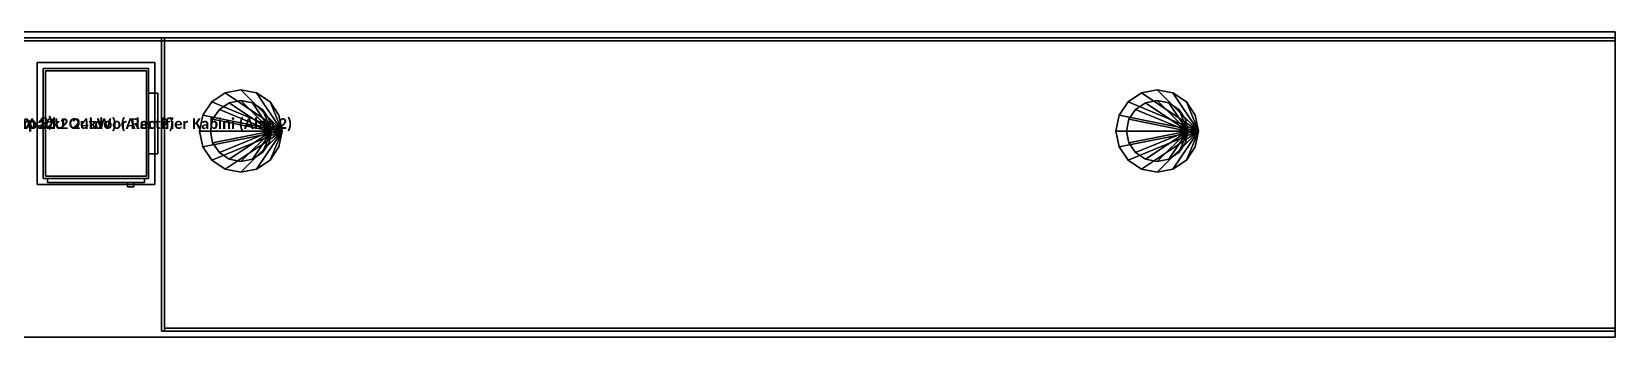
# Model space of a CAD drawing. Header units: metres. Extents: x -15 to 15, y -45.1 to 2.
# Drawn here: x 4.63 to 15, y 0 to 2 of the extents above; entities that cross this region are included whole.
import ezdxf
from ezdxf.enums import TextEntityAlignment as Align

# ---------------------------------------------------------------- set-up
doc = ezdxf.new("R2010")
doc.units = ezdxf.units.M
for name, color, linetype in [('EKP_RECTIFIER_ELTEK_20U', 3, 'CONTINUOUS'), ('EKP_RECTIFIER_MTS9304A', 94, 'CONTINUOUS'), ('KORKULUK_KAPI', 4, 'CONTINUOUS'), ('MONTAJ_BORULARI', 2, 'CONTINUOUS'), ('ZEMIN_PLATFORM', 8, 'CONTINUOUS')]:
    doc.layers.add(name, color=color, linetype=linetype)
doc.styles.get("Standard").update_dxf_attribs({"font": 'calibrib.ttf'})

msp = doc.modelspace()

# ---------------------------------------------------------------- linework, layer by layer
at = {"layer": 'EKP_RECTIFIER_MTS9304A'}
for p, q in [((5.436, 1.799, 1.17), (4.666, 1.799, 1.17)), ((4.666, 1.799, 1.17), (4.666, 0.999, 1.17)), ((5.436, 1.799, 1.25), (4.666, 1.799, 1.25)), ((4.666, 1.799, 1.25), (4.666, 0.999, 1.25)), ((4.666, 1.799, 1.17), (4.666, 1.799, 1.25)), ((5.436, 0.999, 1.17), (5.436, 1.799, 1.17)), ((5.436, 0.999, 1.25), (5.436, 1.799, 1.25)), ((5.436, 1.799, 1.17), (5.436, 1.799, 1.25)), ((5.396, 1.759, 0.1), (4.706, 1.759, 0.1)), ((4.706, 1.759, 0.1), (4.706, 1.039, 0.1)), ((5.396, 1.759, 1.17), (4.706, 1.759, 1.17)), ((4.706, 1.759, 1.17), (4.706, 1.039, 1.17)), ((4.706, 1.759, 0.1), (4.706, 1.759, 1.17)), ((5.381, 1.744), (4.721, 1.744)), ((4.721, 1.744), (4.721, 1.054)), ((5.381, 1.744, 0.1), (4.721, 1.744, 0.1)), ((4.721, 1.744, 0.1), (4.721, 1.054, 0.1)), ((4.721, 1.744), (4.721, 1.744, 0.1)), ((5.381, 1.054), (5.381, 1.744)), ((5.381, 1.054, 0.1), (5.381, 1.744, 0.1)), ((5.381, 1.744), (5.381, 1.744, 0.1)), ((5.396, 1.039, 0.1), (5.396, 1.759, 0.1)), ((5.396, 1.039, 1.17), (5.396, 1.759, 1.17)), ((5.396, 1.759, 0.1), (5.396, 1.759, 1.17)), ((5.456, 1.597, 0.287), (5.396, 1.597, 0.287)), ((5.396, 1.597, 0.287), (5.396, 1.201, 0.287)), ((5.456, 1.597, 0.983), (5.396, 1.597, 0.983)), ((5.396, 1.597, 0.983), (5.396, 1.201, 0.983)), ((5.396, 1.597, 0.287), (5.396, 1.597, 0.983)), ((5.456, 1.201, 0.287), (5.456, 1.597, 0.287)), ((5.456, 1.201, 0.983), (5.456, 1.597, 0.983)), ((5.456, 1.597, 0.287), (5.456, 1.597, 0.983)), ((5.396, 1.201, 0.287), (5.456, 1.201, 0.287)), ((5.396, 1.201, 0.983), (5.456, 1.201, 0.983)), ((5.396, 1.201, 0.287), (5.396, 1.201, 0.983)), ((5.456, 1.201, 0.287), (5.456, 1.201, 0.983)), ((4.706, 1.039, 0.1), (5.396, 1.039, 0.1)), ((4.706, 1.039, 1.17), (5.396, 1.039, 1.17)), ((4.706, 1.039, 0.1), (4.706, 1.039, 1.17)), ((4.721, 1.054), (5.381, 1.054)), ((4.721, 1.054, 0.1), (5.381, 1.054, 0.1)), ((4.721, 1.054), (4.721, 1.054, 0.1)), ((5.368, 1.039, 0.13), (4.733, 1.039, 0.13)), ((4.733, 1.039, 0.13), (4.733, 1.014, 0.13)), ((5.368, 1.039, 1.146), (4.733, 1.039, 1.146)), ((4.733, 1.039, 1.146), (4.733, 1.014, 1.146)), ((4.733, 1.039, 0.13), (4.733, 1.039, 1.146)), ((5.368, 1.014, 0.13), (5.368, 1.039, 0.13)), ((5.368, 1.014, 1.146), (5.368, 1.039, 1.146)), ((5.368, 1.039, 0.13), (5.368, 1.039, 1.146)), ((5.381, 1.054), (5.381, 1.054, 0.1)), ((5.396, 1.039, 0.1), (5.396, 1.039, 1.17)), ((4.666, 0.999, 1.17), (5.436, 0.999, 1.17)), ((4.666, 0.999, 1.25), (5.436, 0.999, 1.25)), ((4.666, 0.999, 1.17), (4.666, 0.999, 1.25)), ((4.733, 1.014, 0.13), (5.368, 1.014, 0.13)), ((4.733, 1.014, 1.146), (5.368, 1.014, 1.146)), ((4.733, 1.014, 0.13), (4.733, 1.014, 1.146)), ((5.298, 1.014, 0.545), (5.258, 1.014, 0.545)), ((5.258, 1.014, 0.545), (5.258, 0.984, 0.545)), ((5.298, 1.014, 0.725), (5.258, 1.014, 0.725)), ((5.258, 1.014, 0.725), (5.258, 0.984, 0.725)), ((5.258, 1.014, 0.545), (5.258, 1.014, 0.725)), ((5.258, 0.984, 0.545), (5.298, 0.984, 0.545)), ((5.258, 0.984, 0.725), (5.298, 0.984, 0.725)), ((5.258, 0.984, 0.545), (5.258, 0.984, 0.725)), ((5.298, 0.984, 0.545), (5.298, 1.014, 0.545)), ((5.298, 0.984, 0.725), (5.298, 1.014, 0.725)), ((5.298, 1.014, 0.545), (5.298, 1.014, 0.725)), ((5.298, 0.984, 0.545), (5.298, 0.984, 0.725)), ((5.368, 1.014, 0.13), (5.368, 1.014, 1.146)), ((5.436, 0.999, 1.17), (5.436, 0.999, 1.25))]:
    msp.add_line(p, q, dxfattribs=at)
for points in [[(4.666, 0.999, 1.17), (5.436, 0.999, 1.17), (5.436, 1.799, 1.17), (4.666, 1.799, 1.17)], [(4.666, 0.999, 1.25), (5.436, 0.999, 1.25), (5.436, 1.799, 1.25), (4.666, 1.799, 1.25)], [(4.666, 1.799, 1.17), (5.436, 1.799, 1.17), (5.436, 1.799, 1.25), (4.666, 1.799, 1.25)], [(4.666, 0.999, 1.17), (4.666, 1.799, 1.17), (4.666, 1.799, 1.25), (4.666, 0.999, 1.25)], [(5.436, 0.999, 1.17), (5.436, 1.799, 1.17), (5.436, 1.799, 1.25), (5.436, 0.999, 1.25)], [(4.706, 1.039, 0.1), (5.396, 1.039, 0.1), (5.396, 1.759, 0.1), (4.706, 1.759, 0.1)], [(4.706, 1.039, 1.17), (5.396, 1.039, 1.17), (5.396, 1.759, 1.17), (4.706, 1.759, 1.17)], [(4.706, 1.759, 0.1), (5.396, 1.759, 0.1), (5.396, 1.759, 1.17), (4.706, 1.759, 1.17)], [(4.706, 1.039, 0.1), (4.706, 1.759, 0.1), (4.706, 1.759, 1.17), (4.706, 1.039, 1.17)], [(4.721, 1.054), (5.381, 1.054), (5.381, 1.744), (4.721, 1.744)], [(4.721, 1.054, 0.1), (5.381, 1.054, 0.1), (5.381, 1.744, 0.1), (4.721, 1.744, 0.1)], [(4.721, 1.744), (5.381, 1.744), (5.381, 1.744, 0.1), (4.721, 1.744, 0.1)], [(4.721, 1.054), (4.721, 1.744), (4.721, 1.744, 0.1), (4.721, 1.054, 0.1)], [(5.381, 1.054), (5.381, 1.744), (5.381, 1.744, 0.1), (5.381, 1.054, 0.1)], [(5.396, 1.039, 0.1), (5.396, 1.759, 0.1), (5.396, 1.759, 1.17), (5.396, 1.039, 1.17)], [(5.396, 1.201, 0.287), (5.456, 1.201, 0.287), (5.456, 1.597, 0.287), (5.396, 1.597, 0.287)], [(5.396, 1.201, 0.983), (5.456, 1.201, 0.983), (5.456, 1.597, 0.983), (5.396, 1.597, 0.983)], [(5.396, 1.597, 0.287), (5.456, 1.597, 0.287), (5.456, 1.597, 0.983), (5.396, 1.597, 0.983)], [(5.396, 1.201, 0.287), (5.396, 1.597, 0.287), (5.396, 1.597, 0.983), (5.396, 1.201, 0.983)], [(5.456, 1.201, 0.287), (5.456, 1.597, 0.287), (5.456, 1.597, 0.983), (5.456, 1.201, 0.983)], [(5.396, 1.201, 0.287), (5.456, 1.201, 0.287), (5.456, 1.201, 0.983), (5.396, 1.201, 0.983)], [(4.706, 1.039, 0.1), (5.396, 1.039, 0.1), (5.396, 1.039, 1.17), (4.706, 1.039, 1.17)], [(4.721, 1.054), (5.381, 1.054), (5.381, 1.054, 0.1), (4.721, 1.054, 0.1)], [(4.733, 1.014, 0.13), (5.368, 1.014, 0.13), (5.368, 1.039, 0.13), (4.733, 1.039, 0.13)], [(4.733, 1.014, 1.146), (5.368, 1.014, 1.146), (5.368, 1.039, 1.146), (4.733, 1.039, 1.146)], [(4.733, 1.039, 0.13), (5.368, 1.039, 0.13), (5.368, 1.039, 1.146), (4.733, 1.039, 1.146)], [(4.733, 1.014, 0.13), (4.733, 1.039, 0.13), (4.733, 1.039, 1.146), (4.733, 1.014, 1.146)], [(5.368, 1.014, 0.13), (5.368, 1.039, 0.13), (5.368, 1.039, 1.146), (5.368, 1.014, 1.146)], [(4.666, 0.999, 1.17), (5.436, 0.999, 1.17), (5.436, 0.999, 1.25), (4.666, 0.999, 1.25)], [(4.733, 1.014, 0.13), (5.368, 1.014, 0.13), (5.368, 1.014, 1.146), (4.733, 1.014, 1.146)], [(5.258, 0.984, 0.545), (5.298, 0.984, 0.545), (5.298, 1.014, 0.545), (5.258, 1.014, 0.545)], [(5.258, 0.984, 0.725), (5.298, 0.984, 0.725), (5.298, 1.014, 0.725), (5.258, 1.014, 0.725)], [(5.258, 1.014, 0.545), (5.298, 1.014, 0.545), (5.298, 1.014, 0.725), (5.258, 1.014, 0.725)], [(5.258, 0.984, 0.545), (5.258, 1.014, 0.545), (5.258, 1.014, 0.725), (5.258, 0.984, 0.725)], [(5.258, 0.984, 0.545), (5.298, 0.984, 0.545), (5.298, 0.984, 0.725), (5.258, 0.984, 0.725)], [(5.298, 0.984, 0.545), (5.298, 1.014, 0.545), (5.298, 1.014, 0.725), (5.298, 0.984, 0.725)]]:
    msp.add_3dface(points, dxfattribs=at)
at = {"layer": 'KORKULUK_KAPI'}
for p, q in [((5.5, 1.96), (-5.5, 1.96)), ((5.5, 1.96, 1.7), (-5.5, 1.96, 1.7)), ((-5.5, 1.94), (5.5, 1.94)), ((-5.5, 1.94, 1.7), (5.5, 1.94, 1.7)), ((5.5, 1.96), (5.48, 1.96)), ((5.48, 1.96), (5.48, 0.04)), ((5.5, 1.96, 1.7), (5.48, 1.96, 1.7)), ((5.48, 1.96, 1.7), (5.48, 0.04, 1.7)), ((5.48, 1.96), (5.48, 1.96, 1.7)), ((15, 1.96), (5.5, 1.96)), ((5.5, 1.96), (5.5, 1.94)), ((15, 1.96, 1.1), (5.5, 1.96, 1.1)), ((5.5, 1.96, 1.1), (5.5, 1.94, 1.1)), ((5.5, 1.96), (5.5, 1.96, 1.1)), ((5.5, 1.94), (5.5, 1.96)), ((5.5, 1.94, 1.7), (5.5, 1.96, 1.7)), ((5.5, 1.96), (5.5, 1.96, 1.7)), ((5.5, 0.04), (5.5, 1.96)), ((5.5, 0.04, 1.7), (5.5, 1.96, 1.7)), ((5.5, 1.96), (5.5, 1.96, 1.7)), ((5.5, 1.94), (15, 1.94)), ((5.5, 1.94, 1.1), (15, 1.94, 1.1)), ((5.5, 1.94), (5.5, 1.94, 1.1)), ((5.5, 1.94), (5.5, 1.94, 1.7)), ((15, 1.94), (15, 1.96)), ((15, 1.94, 1.1), (15, 1.96, 1.1)), ((15, 1.96), (15, 1.96, 1.1)), ((15, 1.94), (15, 1.94, 1.1)), ((5.48, 0.04), (5.5, 0.04)), ((5.48, 0.04, 1.7), (5.5, 0.04, 1.7)), ((5.48, 0.04), (5.48, 0.04, 1.7)), ((15, 0.06), (5.5, 0.06)), ((5.5, 0.06), (5.5, 0.04)), ((15, 0.06, 1.1), (5.5, 0.06, 1.1)), ((5.5, 0.06, 1.1), (5.5, 0.04, 1.1)), ((5.5, 0.06), (5.5, 0.06, 1.1)), ((5.5, 0.04), (15, 0.04)), ((5.5, 0.04, 1.1), (15, 0.04, 1.1)), ((5.5, 0.04), (5.5, 0.04, 1.1)), ((5.5, 0.04), (5.5, 0.04, 1.7)), ((15, 0.04), (15, 0.06)), ((15, 0.04, 1.1), (15, 0.06, 1.1)), ((15, 0.06), (15, 0.06, 1.1)), ((15, 0.04), (15, 0.04, 1.1))]:
    msp.add_line(p, q, dxfattribs=at)
for points in [[(-5.5, 1.94), (5.5, 1.94), (5.5, 1.96), (-5.5, 1.96)], [(-5.5, 1.94, 1.7), (5.5, 1.94, 1.7), (5.5, 1.96, 1.7), (-5.5, 1.96, 1.7)], [(-5.5, 1.96), (5.5, 1.96), (5.5, 1.96, 1.7), (-5.5, 1.96, 1.7)], [(-5.5, 1.94), (5.5, 1.94), (5.5, 1.94, 1.7), (-5.5, 1.94, 1.7)], [(5.48, 0.04), (5.5, 0.04), (5.5, 1.96), (5.48, 1.96)], [(5.48, 0.04, 1.7), (5.5, 0.04, 1.7), (5.5, 1.96, 1.7), (5.48, 1.96, 1.7)], [(5.48, 1.96), (5.5, 1.96), (5.5, 1.96, 1.7), (5.48, 1.96, 1.7)], [(5.48, 0.04), (5.48, 1.96), (5.48, 1.96, 1.7), (5.48, 0.04, 1.7)], [(5.5, 1.94), (15, 1.94), (15, 1.96), (5.5, 1.96)], [(5.5, 1.94, 1.1), (15, 1.94, 1.1), (15, 1.96, 1.1), (5.5, 1.96, 1.1)], [(5.5, 1.96), (15, 1.96), (15, 1.96, 1.1), (5.5, 1.96, 1.1)], [(5.5, 1.94), (5.5, 1.96), (5.5, 1.96, 1.1), (5.5, 1.94, 1.1)], [(5.5, 1.94), (5.5, 1.96), (5.5, 1.96, 1.7), (5.5, 1.94, 1.7)], [(5.5, 0.04), (5.5, 1.96), (5.5, 1.96, 1.7), (5.5, 0.04, 1.7)], [(5.5, 1.94), (15, 1.94), (15, 1.94, 1.1), (5.5, 1.94, 1.1)], [(15, 1.94), (15, 1.96), (15, 1.96, 1.1), (15, 1.94, 1.1)], [(5.48, 0.04), (5.5, 0.04), (5.5, 0.04, 1.7), (5.48, 0.04, 1.7)], [(5.5, 0.04), (15, 0.04), (15, 0.06), (5.5, 0.06)], [(5.5, 0.04, 1.1), (15, 0.04, 1.1), (15, 0.06, 1.1), (5.5, 0.06, 1.1)], [(5.5, 0.06), (15, 0.06), (15, 0.06, 1.1), (5.5, 0.06, 1.1)], [(5.5, 0.04), (5.5, 0.06), (5.5, 0.06, 1.1), (5.5, 0.04, 1.1)], [(5.5, 0.04), (15, 0.04), (15, 0.04, 1.1), (5.5, 0.04, 1.1)], [(15, 0.04), (15, 0.06), (15, 0.06, 1.1), (15, 0.04, 1.1)]]:
    msp.add_3dface(points, dxfattribs=at)
at = {"layer": 'MONTAJ_BORULARI'}
for p, q in [((5.897, 1.599), (5.809, 1.541)), ((5.897, 1.599, 0.15), (5.809, 1.541, 0.15)), ((5.897, 1.599, 4.2), (5.809, 1.541, 4.2)), ((5.897, 1.599, 4.3), (5.809, 1.541, 4.3)), ((6, 1.62), (5.897, 1.599)), ((6, 1.62, 0.15), (5.897, 1.599, 0.15)), ((6, 1.62, 4.2), (5.897, 1.599, 4.2)), ((6, 1.62, 4.3), (5.897, 1.599, 4.3)), ((6.103, 1.599), (6, 1.62)), ((6.103, 1.599, 0.15), (6, 1.62, 0.15)), ((6, 1.62), (6, 1.62, 0.15)), ((6.103, 1.599, 4.2), (6, 1.62, 4.2)), ((6.103, 1.599, 4.3), (6, 1.62, 4.3)), ((6, 1.62, 4.2), (6, 1.62, 4.3)), ((6.191, 1.541), (6.103, 1.599)), ((6.191, 1.541, 0.15), (6.103, 1.599, 0.15)), ((6.191, 1.541, 4.2), (6.103, 1.599, 4.2)), ((6.191, 1.541, 4.3), (6.103, 1.599, 4.3)), ((11.897, 1.599), (11.809, 1.541)), ((11.897, 1.599, 0.15), (11.809, 1.541, 0.15)), ((11.897, 1.599, 4.2), (11.809, 1.541, 4.2)), ((11.897, 1.599, 4.3), (11.809, 1.541, 4.3)), ((12, 1.62), (11.897, 1.599)), ((12, 1.62, 0.15), (11.897, 1.599, 0.15)), ((12, 1.62, 4.2), (11.897, 1.599, 4.2)), ((12, 1.62, 4.3), (11.897, 1.599, 4.3)), ((12.103, 1.599), (12, 1.62)), ((12.103, 1.599, 0.15), (12, 1.62, 0.15)), ((12, 1.62), (12, 1.62, 0.15)), ((12.103, 1.599, 4.2), (12, 1.62, 4.2)), ((12.103, 1.599, 4.3), (12, 1.62, 4.3)), ((12, 1.62, 4.2), (12, 1.62, 4.3)), ((12.191, 1.541), (12.103, 1.599)), ((12.191, 1.541, 0.15), (12.103, 1.599, 0.15)), ((12.191, 1.541, 4.2), (12.103, 1.599, 4.2)), ((12.191, 1.541, 4.3), (12.103, 1.599, 4.3)), ((5.751, 1.453), (5.73, 1.35)), ((5.751, 1.453, 0.15), (5.73, 1.35, 0.15)), ((5.751, 1.453, 4.2), (5.73, 1.35, 4.2)), ((5.751, 1.453, 4.3), (5.73, 1.35, 4.3)), ((5.809, 1.541), (5.751, 1.453)), ((5.809, 1.541, 0.15), (5.751, 1.453, 0.15)), ((5.809, 1.541, 4.2), (5.751, 1.453, 4.2)), ((5.809, 1.541, 4.3), (5.751, 1.453, 4.3)), ((5.859, 1.491), (5.815, 1.427)), ((5.859, 1.491, 4.3), (5.815, 1.427, 4.3)), ((5.923, 1.535), (5.859, 1.491)), ((5.923, 1.535, 4.3), (5.859, 1.491, 4.3)), ((6, 1.55), (5.923, 1.535)), ((6, 1.55, 4.3), (5.923, 1.535, 4.3)), ((6.077, 1.535), (6, 1.55)), ((6.077, 1.535, 4.3), (6, 1.55, 4.3)), ((6, 1.55), (6, 1.55, 4.3)), ((6.141, 1.491), (6.077, 1.535)), ((6.141, 1.491, 4.3), (6.077, 1.535, 4.3)), ((6.185, 1.427), (6.141, 1.491)), ((6.185, 1.427, 4.3), (6.141, 1.491, 4.3)), ((6.249, 1.453), (6.191, 1.541)), ((6.249, 1.453, 0.15), (6.191, 1.541, 0.15)), ((6.249, 1.453, 4.2), (6.191, 1.541, 4.2)), ((6.249, 1.453, 4.3), (6.191, 1.541, 4.3)), ((6.27, 1.35), (6.249, 1.453)), ((6.27, 1.35, 0.15), (6.249, 1.453, 0.15)), ((6.27, 1.35, 4.2), (6.249, 1.453, 4.2)), ((6.27, 1.35, 4.3), (6.249, 1.453, 4.3)), ((11.751, 1.453), (11.73, 1.35)), ((11.751, 1.453, 0.15), (11.73, 1.35, 0.15)), ((11.751, 1.453, 4.2), (11.73, 1.35, 4.2)), ((11.751, 1.453, 4.3), (11.73, 1.35, 4.3)), ((11.809, 1.541), (11.751, 1.453)), ((11.809, 1.541, 0.15), (11.751, 1.453, 0.15)), ((11.809, 1.541, 4.2), (11.751, 1.453, 4.2)), ((11.809, 1.541, 4.3), (11.751, 1.453, 4.3)), ((11.859, 1.491), (11.815, 1.427)), ((11.859, 1.491, 4.3), (11.815, 1.427, 4.3)), ((11.923, 1.535), (11.859, 1.491)), ((11.923, 1.535, 4.3), (11.859, 1.491, 4.3)), ((12, 1.55), (11.923, 1.535)), ((12, 1.55, 4.3), (11.923, 1.535, 4.3)), ((12.077, 1.535), (12, 1.55)), ((12.077, 1.535, 4.3), (12, 1.55, 4.3)), ((12, 1.55), (12, 1.55, 4.3)), ((12.141, 1.491), (12.077, 1.535)), ((12.141, 1.491, 4.3), (12.077, 1.535, 4.3)), ((12.185, 1.427), (12.141, 1.491)), ((12.185, 1.427, 4.3), (12.141, 1.491, 4.3)), ((12.249, 1.453), (12.191, 1.541)), ((12.249, 1.453, 0.15), (12.191, 1.541, 0.15)), ((12.249, 1.453, 4.2), (12.191, 1.541, 4.2)), ((12.249, 1.453, 4.3), (12.191, 1.541, 4.3)), ((12.27, 1.35), (12.249, 1.453)), ((12.27, 1.35, 0.15), (12.249, 1.453, 0.15)), ((12.27, 1.35, 4.2), (12.249, 1.453, 4.2)), ((12.27, 1.35, 4.3), (12.249, 1.453, 4.3)), ((5.73, 1.35), (5.751, 1.247)), ((5.73, 1.35, 0.15), (5.751, 1.247, 0.15)), ((5.73, 1.35), (5.73, 1.35, 0.15)), ((5.73, 1.35, 4.2), (5.751, 1.247, 4.2)), ((5.73, 1.35, 4.3), (5.751, 1.247, 4.3)), ((5.73, 1.35, 4.2), (5.73, 1.35, 4.3)), ((5.815, 1.427), (5.8, 1.35)), ((5.815, 1.427, 4.3), (5.8, 1.35, 4.3)), ((5.8, 1.35), (5.815, 1.273)), ((5.8, 1.35, 4.3), (5.815, 1.273, 4.3)), ((5.8, 1.35), (5.8, 1.35, 4.3)), ((6.2, 1.35), (6.185, 1.427)), ((6.2, 1.35, 4.3), (6.185, 1.427, 4.3)), ((6.185, 1.273), (6.2, 1.35)), ((6.185, 1.273, 4.3), (6.2, 1.35, 4.3)), ((6.2, 1.35), (6.2, 1.35, 4.3)), ((6.249, 1.247), (6.27, 1.35)), ((6.249, 1.247, 0.15), (6.27, 1.35, 0.15)), ((6.249, 1.247, 4.2), (6.27, 1.35, 4.2)), ((6.249, 1.247, 4.3), (6.27, 1.35, 4.3)), ((6.27, 1.35), (6.27, 1.35, 0.15)), ((6.27, 1.35, 4.2), (6.27, 1.35, 4.3)), ((11.73, 1.35), (11.751, 1.247)), ((11.73, 1.35, 0.15), (11.751, 1.247, 0.15)), ((11.73, 1.35), (11.73, 1.35, 0.15)), ((11.73, 1.35, 4.2), (11.751, 1.247, 4.2)), ((11.73, 1.35, 4.3), (11.751, 1.247, 4.3)), ((11.73, 1.35, 4.2), (11.73, 1.35, 4.3)), ((11.815, 1.427), (11.8, 1.35)), ((11.815, 1.427, 4.3), (11.8, 1.35, 4.3)), ((11.8, 1.35), (11.815, 1.273)), ((11.8, 1.35, 4.3), (11.815, 1.273, 4.3)), ((11.8, 1.35), (11.8, 1.35, 4.3)), ((12.2, 1.35), (12.185, 1.427)), ((12.2, 1.35, 4.3), (12.185, 1.427, 4.3)), ((12.185, 1.273), (12.2, 1.35)), ((12.185, 1.273, 4.3), (12.2, 1.35, 4.3)), ((12.2, 1.35), (12.2, 1.35, 4.3)), ((12.249, 1.247), (12.27, 1.35)), ((12.249, 1.247, 0.15), (12.27, 1.35, 0.15)), ((12.249, 1.247, 4.2), (12.27, 1.35, 4.2)), ((12.249, 1.247, 4.3), (12.27, 1.35, 4.3)), ((12.27, 1.35), (12.27, 1.35, 0.15)), ((12.27, 1.35, 4.2), (12.27, 1.35, 4.3)), ((5.751, 1.247), (5.809, 1.159)), ((5.751, 1.247, 0.15), (5.809, 1.159, 0.15)), ((5.751, 1.247, 4.2), (5.809, 1.159, 4.2)), ((5.751, 1.247, 4.3), (5.809, 1.159, 4.3)), ((5.815, 1.273), (5.859, 1.209)), ((5.815, 1.273, 4.3), (5.859, 1.209, 4.3)), ((6.141, 1.209), (6.185, 1.273)), ((6.141, 1.209, 4.3), (6.185, 1.273, 4.3)), ((6.191, 1.159), (6.249, 1.247)), ((6.191, 1.159, 0.15), (6.249, 1.247, 0.15)), ((6.191, 1.159, 4.2), (6.249, 1.247, 4.2)), ((6.191, 1.159, 4.3), (6.249, 1.247, 4.3)), ((11.751, 1.247), (11.809, 1.159)), ((11.751, 1.247, 0.15), (11.809, 1.159, 0.15)), ((11.751, 1.247, 4.2), (11.809, 1.159, 4.2)), ((11.751, 1.247, 4.3), (11.809, 1.159, 4.3)), ((11.815, 1.273), (11.859, 1.209)), ((11.815, 1.273, 4.3), (11.859, 1.209, 4.3)), ((12.141, 1.209), (12.185, 1.273)), ((12.141, 1.209, 4.3), (12.185, 1.273, 4.3)), ((12.191, 1.159), (12.249, 1.247)), ((12.191, 1.159, 0.15), (12.249, 1.247, 0.15)), ((12.191, 1.159, 4.2), (12.249, 1.247, 4.2)), ((12.191, 1.159, 4.3), (12.249, 1.247, 4.3)), ((5.809, 1.159), (5.897, 1.101)), ((5.809, 1.159, 0.15), (5.897, 1.101, 0.15)), ((5.809, 1.159, 4.2), (5.897, 1.101, 4.2)), ((5.809, 1.159, 4.3), (5.897, 1.101, 4.3)), ((5.859, 1.209), (5.923, 1.165)), ((5.859, 1.209, 4.3), (5.923, 1.165, 4.3)), ((5.923, 1.165), (6, 1.15)), ((5.923, 1.165, 4.3), (6, 1.15, 4.3)), ((6, 1.15), (6.077, 1.165)), ((6, 1.15, 4.3), (6.077, 1.165, 4.3)), ((6, 1.15), (6, 1.15, 4.3)), ((6.077, 1.165), (6.141, 1.209)), ((6.077, 1.165, 4.3), (6.141, 1.209, 4.3)), ((6.103, 1.101), (6.191, 1.159)), ((6.103, 1.101, 0.15), (6.191, 1.159, 0.15)), ((6.103, 1.101, 4.2), (6.191, 1.159, 4.2)), ((6.103, 1.101, 4.3), (6.191, 1.159, 4.3)), ((11.809, 1.159), (11.897, 1.101)), ((11.809, 1.159, 0.15), (11.897, 1.101, 0.15)), ((11.809, 1.159, 4.2), (11.897, 1.101, 4.2)), ((11.809, 1.159, 4.3), (11.897, 1.101, 4.3)), ((11.859, 1.209), (11.923, 1.165)), ((11.859, 1.209, 4.3), (11.923, 1.165, 4.3)), ((11.923, 1.165), (12, 1.15)), ((11.923, 1.165, 4.3), (12, 1.15, 4.3)), ((12, 1.15), (12.077, 1.165)), ((12, 1.15, 4.3), (12.077, 1.165, 4.3)), ((12, 1.15), (12, 1.15, 4.3)), ((12.077, 1.165), (12.141, 1.209)), ((12.077, 1.165, 4.3), (12.141, 1.209, 4.3)), ((12.103, 1.101), (12.191, 1.159)), ((12.103, 1.101, 0.15), (12.191, 1.159, 0.15)), ((12.103, 1.101, 4.2), (12.191, 1.159, 4.2)), ((12.103, 1.101, 4.3), (12.191, 1.159, 4.3)), ((5.897, 1.101), (6, 1.08)), ((5.897, 1.101, 0.15), (6, 1.08, 0.15)), ((5.897, 1.101, 4.2), (6, 1.08, 4.2)), ((5.897, 1.101, 4.3), (6, 1.08, 4.3)), ((6, 1.08), (6.103, 1.101)), ((6, 1.08, 0.15), (6.103, 1.101, 0.15)), ((6, 1.08, 4.2), (6.103, 1.101, 4.2)), ((6, 1.08, 4.3), (6.103, 1.101, 4.3)), ((6, 1.08), (6, 1.08, 0.15)), ((6, 1.08, 4.2), (6, 1.08, 4.3)), ((11.897, 1.101), (12, 1.08)), ((11.897, 1.101, 0.15), (12, 1.08, 0.15)), ((11.897, 1.101, 4.2), (12, 1.08, 4.2)), ((11.897, 1.101, 4.3), (12, 1.08, 4.3)), ((12, 1.08), (12.103, 1.101)), ((12, 1.08, 0.15), (12.103, 1.101, 0.15)), ((12, 1.08, 4.2), (12.103, 1.101, 4.2)), ((12, 1.08, 4.3), (12.103, 1.101, 4.3)), ((12, 1.08), (12, 1.08, 0.15)), ((12, 1.08, 4.2), (12, 1.08, 4.3))]:
    msp.add_line(p, q, dxfattribs=at)
for points in [[(5.897, 1.599), (5.809, 1.541), (5.809, 1.541, 0.15), (5.897, 1.599, 0.15)], [(6.27, 1.35), (5.897, 1.599), (5.809, 1.541)], [(6.27, 1.35, 0.15), (5.897, 1.599, 0.15), (5.809, 1.541, 0.15)], [(5.897, 1.599, 4.2), (5.809, 1.541, 4.2), (5.809, 1.541, 4.3), (5.897, 1.599, 4.3)], [(6.27, 1.35, 4.2), (5.897, 1.599, 4.2), (5.809, 1.541, 4.2)], [(6.27, 1.35, 4.3), (5.897, 1.599, 4.3), (5.809, 1.541, 4.3)], [(6, 1.62), (5.897, 1.599), (5.897, 1.599, 0.15), (6, 1.62, 0.15)], [(6.27, 1.35), (6, 1.62), (5.897, 1.599)], [(6.27, 1.35, 0.15), (6, 1.62, 0.15), (5.897, 1.599, 0.15)], [(6, 1.62, 4.2), (5.897, 1.599, 4.2), (5.897, 1.599, 4.3), (6, 1.62, 4.3)], [(6.27, 1.35, 4.2), (6, 1.62, 4.2), (5.897, 1.599, 4.2)], [(6.27, 1.35, 4.3), (6, 1.62, 4.3), (5.897, 1.599, 4.3)], [(6.103, 1.599), (6, 1.62), (6, 1.62, 0.15), (6.103, 1.599, 0.15)], [(6.27, 1.35), (6.103, 1.599), (6, 1.62)], [(6.27, 1.35, 0.15), (6.103, 1.599, 0.15), (6, 1.62, 0.15)], [(6.103, 1.599, 4.2), (6, 1.62, 4.2), (6, 1.62, 4.3), (6.103, 1.599, 4.3)], [(6.27, 1.35, 4.2), (6.103, 1.599, 4.2), (6, 1.62, 4.2)], [(6.27, 1.35, 4.3), (6.103, 1.599, 4.3), (6, 1.62, 4.3)], [(6.191, 1.541), (6.103, 1.599), (6.103, 1.599, 0.15), (6.191, 1.541, 0.15)], [(6.27, 1.35), (6.191, 1.541), (6.103, 1.599)], [(6.27, 1.35, 0.15), (6.191, 1.541, 0.15), (6.103, 1.599, 0.15)], [(6.191, 1.541, 4.2), (6.103, 1.599, 4.2), (6.103, 1.599, 4.3), (6.191, 1.541, 4.3)], [(6.27, 1.35, 4.2), (6.191, 1.541, 4.2), (6.103, 1.599, 4.2)], [(6.27, 1.35, 4.3), (6.191, 1.541, 4.3), (6.103, 1.599, 4.3)], [(11.897, 1.599), (11.809, 1.541), (11.809, 1.541, 0.15), (11.897, 1.599, 0.15)], [(12.27, 1.35), (11.897, 1.599), (11.809, 1.541)], [(12.27, 1.35, 0.15), (11.897, 1.599, 0.15), (11.809, 1.541, 0.15)], [(11.897, 1.599, 4.2), (11.809, 1.541, 4.2), (11.809, 1.541, 4.3), (11.897, 1.599, 4.3)], [(12.27, 1.35, 4.2), (11.897, 1.599, 4.2), (11.809, 1.541, 4.2)], [(12.27, 1.35, 4.3), (11.897, 1.599, 4.3), (11.809, 1.541, 4.3)], [(12, 1.62), (11.897, 1.599), (11.897, 1.599, 0.15), (12, 1.62, 0.15)], [(12.27, 1.35), (12, 1.62), (11.897, 1.599)], [(12.27, 1.35, 0.15), (12, 1.62, 0.15), (11.897, 1.599, 0.15)], [(12, 1.62, 4.2), (11.897, 1.599, 4.2), (11.897, 1.599, 4.3), (12, 1.62, 4.3)], [(12.27, 1.35, 4.2), (12, 1.62, 4.2), (11.897, 1.599, 4.2)], [(12.27, 1.35, 4.3), (12, 1.62, 4.3), (11.897, 1.599, 4.3)], [(12.103, 1.599), (12, 1.62), (12, 1.62, 0.15), (12.103, 1.599, 0.15)], [(12.27, 1.35), (12.103, 1.599), (12, 1.62)], [(12.27, 1.35, 0.15), (12.103, 1.599, 0.15), (12, 1.62, 0.15)], [(12.103, 1.599, 4.2), (12, 1.62, 4.2), (12, 1.62, 4.3), (12.103, 1.599, 4.3)], [(12.27, 1.35, 4.2), (12.103, 1.599, 4.2), (12, 1.62, 4.2)], [(12.27, 1.35, 4.3), (12.103, 1.599, 4.3), (12, 1.62, 4.3)], [(12.191, 1.541), (12.103, 1.599), (12.103, 1.599, 0.15), (12.191, 1.541, 0.15)], [(12.27, 1.35), (12.191, 1.541), (12.103, 1.599)], [(12.27, 1.35, 0.15), (12.191, 1.541, 0.15), (12.103, 1.599, 0.15)], [(12.191, 1.541, 4.2), (12.103, 1.599, 4.2), (12.103, 1.599, 4.3), (12.191, 1.541, 4.3)], [(12.27, 1.35, 4.2), (12.191, 1.541, 4.2), (12.103, 1.599, 4.2)], [(12.27, 1.35, 4.3), (12.191, 1.541, 4.3), (12.103, 1.599, 4.3)], [(5.751, 1.453), (5.73, 1.35), (5.73, 1.35, 0.15), (5.751, 1.453, 0.15)], [(6.27, 1.35), (5.751, 1.453), (5.73, 1.35)], [(6.27, 1.35, 0.15), (5.751, 1.453, 0.15), (5.73, 1.35, 0.15)], [(5.751, 1.453, 4.2), (5.73, 1.35, 4.2), (5.73, 1.35, 4.3), (5.751, 1.453, 4.3)], [(6.27, 1.35, 4.2), (5.751, 1.453, 4.2), (5.73, 1.35, 4.2)], [(6.27, 1.35, 4.3), (5.751, 1.453, 4.3), (5.73, 1.35, 4.3)], [(5.809, 1.541), (5.751, 1.453), (5.751, 1.453, 0.15), (5.809, 1.541, 0.15)], [(6.27, 1.35), (5.809, 1.541), (5.751, 1.453)], [(6.27, 1.35, 0.15), (5.809, 1.541, 0.15), (5.751, 1.453, 0.15)], [(5.809, 1.541, 4.2), (5.751, 1.453, 4.2), (5.751, 1.453, 4.3), (5.809, 1.541, 4.3)], [(6.27, 1.35, 4.2), (5.809, 1.541, 4.2), (5.751, 1.453, 4.2)], [(6.27, 1.35, 4.3), (5.809, 1.541, 4.3), (5.751, 1.453, 4.3)], [(5.859, 1.491), (5.815, 1.427), (5.815, 1.427, 4.3), (5.859, 1.491, 4.3)], [(6.2, 1.35), (5.859, 1.491), (5.815, 1.427)], [(6.2, 1.35, 4.3), (5.859, 1.491, 4.3), (5.815, 1.427, 4.3)], [(5.923, 1.535), (5.859, 1.491), (5.859, 1.491, 4.3), (5.923, 1.535, 4.3)], [(6.2, 1.35), (5.923, 1.535), (5.859, 1.491)], [(6.2, 1.35, 4.3), (5.923, 1.535, 4.3), (5.859, 1.491, 4.3)], [(6, 1.55), (5.923, 1.535), (5.923, 1.535, 4.3), (6, 1.55, 4.3)], [(6.2, 1.35), (6, 1.55), (5.923, 1.535)], [(6.2, 1.35, 4.3), (6, 1.55, 4.3), (5.923, 1.535, 4.3)], [(6.077, 1.535), (6, 1.55), (6, 1.55, 4.3), (6.077, 1.535, 4.3)], [(6.2, 1.35), (6.077, 1.535), (6, 1.55)], [(6.2, 1.35, 4.3), (6.077, 1.535, 4.3), (6, 1.55, 4.3)], [(6.141, 1.491), (6.077, 1.535), (6.077, 1.535, 4.3), (6.141, 1.491, 4.3)], [(6.2, 1.35), (6.141, 1.491), (6.077, 1.535)], [(6.2, 1.35, 4.3), (6.141, 1.491, 4.3), (6.077, 1.535, 4.3)], [(6.185, 1.427), (6.141, 1.491), (6.141, 1.491, 4.3), (6.185, 1.427, 4.3)], [(6.2, 1.35), (6.185, 1.427), (6.141, 1.491)], [(6.2, 1.35, 4.3), (6.185, 1.427, 4.3), (6.141, 1.491, 4.3)], [(6.249, 1.453), (6.191, 1.541), (6.191, 1.541, 0.15), (6.249, 1.453, 0.15)], [(6.27, 1.35), (6.249, 1.453), (6.191, 1.541)], [(6.27, 1.35, 0.15), (6.249, 1.453, 0.15), (6.191, 1.541, 0.15)], [(6.249, 1.453, 4.2), (6.191, 1.541, 4.2), (6.191, 1.541, 4.3), (6.249, 1.453, 4.3)], [(6.27, 1.35, 4.2), (6.249, 1.453, 4.2), (6.191, 1.541, 4.2)], [(6.27, 1.35, 4.3), (6.249, 1.453, 4.3), (6.191, 1.541, 4.3)], [(6.27, 1.35), (6.249, 1.453), (6.249, 1.453, 0.15), (6.27, 1.35, 0.15)], [(6.27, 1.35, 4.2), (6.249, 1.453, 4.2), (6.249, 1.453, 4.3), (6.27, 1.35, 4.3)], [(11.751, 1.453), (11.73, 1.35), (11.73, 1.35, 0.15), (11.751, 1.453, 0.15)], [(12.27, 1.35), (11.751, 1.453), (11.73, 1.35)], [(12.27, 1.35, 0.15), (11.751, 1.453, 0.15), (11.73, 1.35, 0.15)], [(11.751, 1.453, 4.2), (11.73, 1.35, 4.2), (11.73, 1.35, 4.3), (11.751, 1.453, 4.3)], [(12.27, 1.35, 4.2), (11.751, 1.453, 4.2), (11.73, 1.35, 4.2)], [(12.27, 1.35, 4.3), (11.751, 1.453, 4.3), (11.73, 1.35, 4.3)], [(11.809, 1.541), (11.751, 1.453), (11.751, 1.453, 0.15), (11.809, 1.541, 0.15)], [(12.27, 1.35), (11.809, 1.541), (11.751, 1.453)], [(12.27, 1.35, 0.15), (11.809, 1.541, 0.15), (11.751, 1.453, 0.15)], [(11.809, 1.541, 4.2), (11.751, 1.453, 4.2), (11.751, 1.453, 4.3), (11.809, 1.541, 4.3)], [(12.27, 1.35, 4.2), (11.809, 1.541, 4.2), (11.751, 1.453, 4.2)], [(12.27, 1.35, 4.3), (11.809, 1.541, 4.3), (11.751, 1.453, 4.3)], [(11.859, 1.491), (11.815, 1.427), (11.815, 1.427, 4.3), (11.859, 1.491, 4.3)], [(12.2, 1.35), (11.859, 1.491), (11.815, 1.427)], [(12.2, 1.35, 4.3), (11.859, 1.491, 4.3), (11.815, 1.427, 4.3)], [(11.923, 1.535), (11.859, 1.491), (11.859, 1.491, 4.3), (11.923, 1.535, 4.3)], [(12.2, 1.35), (11.923, 1.535), (11.859, 1.491)], [(12.2, 1.35, 4.3), (11.923, 1.535, 4.3), (11.859, 1.491, 4.3)], [(12, 1.55), (11.923, 1.535), (11.923, 1.535, 4.3), (12, 1.55, 4.3)], [(12.2, 1.35), (12, 1.55), (11.923, 1.535)], [(12.2, 1.35, 4.3), (12, 1.55, 4.3), (11.923, 1.535, 4.3)], [(12.077, 1.535), (12, 1.55), (12, 1.55, 4.3), (12.077, 1.535, 4.3)], [(12.2, 1.35), (12.077, 1.535), (12, 1.55)], [(12.2, 1.35, 4.3), (12.077, 1.535, 4.3), (12, 1.55, 4.3)], [(12.141, 1.491), (12.077, 1.535), (12.077, 1.535, 4.3), (12.141, 1.491, 4.3)], [(12.2, 1.35), (12.141, 1.491), (12.077, 1.535)], [(12.2, 1.35, 4.3), (12.141, 1.491, 4.3), (12.077, 1.535, 4.3)], [(12.185, 1.427), (12.141, 1.491), (12.141, 1.491, 4.3), (12.185, 1.427, 4.3)], [(12.2, 1.35), (12.185, 1.427), (12.141, 1.491)], [(12.2, 1.35, 4.3), (12.185, 1.427, 4.3), (12.141, 1.491, 4.3)], [(12.249, 1.453), (12.191, 1.541), (12.191, 1.541, 0.15), (12.249, 1.453, 0.15)], [(12.27, 1.35), (12.249, 1.453), (12.191, 1.541)], [(12.27, 1.35, 0.15), (12.249, 1.453, 0.15), (12.191, 1.541, 0.15)], [(12.249, 1.453, 4.2), (12.191, 1.541, 4.2), (12.191, 1.541, 4.3), (12.249, 1.453, 4.3)], [(12.27, 1.35, 4.2), (12.249, 1.453, 4.2), (12.191, 1.541, 4.2)], [(12.27, 1.35, 4.3), (12.249, 1.453, 4.3), (12.191, 1.541, 4.3)], [(12.27, 1.35), (12.249, 1.453), (12.249, 1.453, 0.15), (12.27, 1.35, 0.15)], [(12.27, 1.35, 4.2), (12.249, 1.453, 4.2), (12.249, 1.453, 4.3), (12.27, 1.35, 4.3)], [(5.73, 1.35), (5.751, 1.247), (5.751, 1.247, 0.15), (5.73, 1.35, 0.15)], [(6.27, 1.35), (5.73, 1.35), (5.751, 1.247)], [(6.27, 1.35, 0.15), (5.73, 1.35, 0.15), (5.751, 1.247, 0.15)], [(5.73, 1.35, 4.2), (5.751, 1.247, 4.2), (5.751, 1.247, 4.3), (5.73, 1.35, 4.3)], [(6.27, 1.35, 4.2), (5.73, 1.35, 4.2), (5.751, 1.247, 4.2)], [(6.27, 1.35, 4.3), (5.73, 1.35, 4.3), (5.751, 1.247, 4.3)], [(6.27, 1.35), (5.751, 1.247), (5.809, 1.159)], [(6.27, 1.35, 0.15), (5.751, 1.247, 0.15), (5.809, 1.159, 0.15)], [(6.27, 1.35, 4.2), (5.751, 1.247, 4.2), (5.809, 1.159, 4.2)], [(6.27, 1.35, 4.3), (5.751, 1.247, 4.3), (5.809, 1.159, 4.3)], [(5.815, 1.427), (5.8, 1.35), (5.8, 1.35, 4.3), (5.815, 1.427, 4.3)], [(6.2, 1.35), (5.815, 1.427), (5.8, 1.35)], [(6.2, 1.35, 4.3), (5.815, 1.427, 4.3), (5.8, 1.35, 4.3)], [(5.8, 1.35), (5.815, 1.273), (5.815, 1.273, 4.3), (5.8, 1.35, 4.3)], [(6.2, 1.35), (5.8, 1.35), (5.815, 1.273)], [(6.2, 1.35, 4.3), (5.8, 1.35, 4.3), (5.815, 1.273, 4.3)], [(6.27, 1.35), (5.809, 1.159), (5.897, 1.101)], [(6.27, 1.35, 0.15), (5.809, 1.159, 0.15), (5.897, 1.101, 0.15)], [(6.27, 1.35, 4.2), (5.809, 1.159, 4.2), (5.897, 1.101, 4.2)], [(6.27, 1.35, 4.3), (5.809, 1.159, 4.3), (5.897, 1.101, 4.3)], [(6.2, 1.35), (5.815, 1.273), (5.859, 1.209)], [(6.2, 1.35, 4.3), (5.815, 1.273, 4.3), (5.859, 1.209, 4.3)], [(6.2, 1.35), (5.859, 1.209), (5.923, 1.165)], [(6.2, 1.35, 4.3), (5.859, 1.209, 4.3), (5.923, 1.165, 4.3)], [(6.27, 1.35), (5.897, 1.101), (6, 1.08)], [(6.27, 1.35, 0.15), (5.897, 1.101, 0.15), (6, 1.08, 0.15)], [(6.27, 1.35, 4.2), (5.897, 1.101, 4.2), (6, 1.08, 4.2)], [(6.27, 1.35, 4.3), (5.897, 1.101, 4.3), (6, 1.08, 4.3)], [(6.2, 1.35), (5.923, 1.165), (6, 1.15)], [(6.2, 1.35, 4.3), (5.923, 1.165, 4.3), (6, 1.15, 4.3)], [(6.2, 1.35), (6, 1.15), (6.077, 1.165)], [(6.2, 1.35, 4.3), (6, 1.15, 4.3), (6.077, 1.165, 4.3)], [(6.27, 1.35), (6, 1.08), (6.103, 1.101)], [(6.27, 1.35, 0.15), (6, 1.08, 0.15), (6.103, 1.101, 0.15)], [(6.27, 1.35, 4.2), (6, 1.08, 4.2), (6.103, 1.101, 4.2)], [(6.27, 1.35, 4.3), (6, 1.08, 4.3), (6.103, 1.101, 4.3)], [(6.2, 1.35), (6.077, 1.165), (6.141, 1.209)], [(6.2, 1.35, 4.3), (6.077, 1.165, 4.3), (6.141, 1.209, 4.3)], [(6.27, 1.35), (6.103, 1.101), (6.191, 1.159)], [(6.27, 1.35, 0.15), (6.103, 1.101, 0.15), (6.191, 1.159, 0.15)], [(6.27, 1.35, 4.2), (6.103, 1.101, 4.2), (6.191, 1.159, 4.2)], [(6.27, 1.35, 4.3), (6.103, 1.101, 4.3), (6.191, 1.159, 4.3)], [(6.2, 1.35), (6.141, 1.209), (6.185, 1.273)], [(6.2, 1.35, 4.3), (6.141, 1.209, 4.3), (6.185, 1.273, 4.3)], [(6.2, 1.35), (6.185, 1.427), (6.185, 1.427, 4.3), (6.2, 1.35, 4.3)], [(6.185, 1.273), (6.2, 1.35), (6.2, 1.35, 4.3), (6.185, 1.273, 4.3)], [(6.27, 1.35), (6.191, 1.159), (6.249, 1.247)], [(6.27, 1.35, 0.15), (6.191, 1.159, 0.15), (6.249, 1.247, 0.15)], [(6.27, 1.35, 4.2), (6.191, 1.159, 4.2), (6.249, 1.247, 4.2)], [(6.27, 1.35, 4.3), (6.191, 1.159, 4.3), (6.249, 1.247, 4.3)], [(6.249, 1.247), (6.27, 1.35), (6.27, 1.35, 0.15), (6.249, 1.247, 0.15)], [(6.249, 1.247, 4.2), (6.27, 1.35, 4.2), (6.27, 1.35, 4.3), (6.249, 1.247, 4.3)], [(11.73, 1.35), (11.751, 1.247), (11.751, 1.247, 0.15), (11.73, 1.35, 0.15)], [(12.27, 1.35), (11.73, 1.35), (11.751, 1.247)], [(12.27, 1.35, 0.15), (11.73, 1.35, 0.15), (11.751, 1.247, 0.15)], [(11.73, 1.35, 4.2), (11.751, 1.247, 4.2), (11.751, 1.247, 4.3), (11.73, 1.35, 4.3)], [(12.27, 1.35, 4.2), (11.73, 1.35, 4.2), (11.751, 1.247, 4.2)], [(12.27, 1.35, 4.3), (11.73, 1.35, 4.3), (11.751, 1.247, 4.3)], [(12.27, 1.35), (11.751, 1.247), (11.809, 1.159)], [(12.27, 1.35, 0.15), (11.751, 1.247, 0.15), (11.809, 1.159, 0.15)], [(12.27, 1.35, 4.2), (11.751, 1.247, 4.2), (11.809, 1.159, 4.2)], [(12.27, 1.35, 4.3), (11.751, 1.247, 4.3), (11.809, 1.159, 4.3)], [(11.815, 1.427), (11.8, 1.35), (11.8, 1.35, 4.3), (11.815, 1.427, 4.3)], [(12.2, 1.35), (11.815, 1.427), (11.8, 1.35)], [(12.2, 1.35, 4.3), (11.815, 1.427, 4.3), (11.8, 1.35, 4.3)], [(11.8, 1.35), (11.815, 1.273), (11.815, 1.273, 4.3), (11.8, 1.35, 4.3)], [(12.2, 1.35), (11.8, 1.35), (11.815, 1.273)], [(12.2, 1.35, 4.3), (11.8, 1.35, 4.3), (11.815, 1.273, 4.3)], [(12.27, 1.35), (11.809, 1.159), (11.897, 1.101)], [(12.27, 1.35, 0.15), (11.809, 1.159, 0.15), (11.897, 1.101, 0.15)], [(12.27, 1.35, 4.2), (11.809, 1.159, 4.2), (11.897, 1.101, 4.2)], [(12.27, 1.35, 4.3), (11.809, 1.159, 4.3), (11.897, 1.101, 4.3)], [(12.2, 1.35), (11.815, 1.273), (11.859, 1.209)], [(12.2, 1.35, 4.3), (11.815, 1.273, 4.3), (11.859, 1.209, 4.3)], [(12.2, 1.35), (11.859, 1.209), (11.923, 1.165)], [(12.2, 1.35, 4.3), (11.859, 1.209, 4.3), (11.923, 1.165, 4.3)], [(12.27, 1.35), (11.897, 1.101), (12, 1.08)], [(12.27, 1.35, 0.15), (11.897, 1.101, 0.15), (12, 1.08, 0.15)], [(12.27, 1.35, 4.2), (11.897, 1.101, 4.2), (12, 1.08, 4.2)], [(12.27, 1.35, 4.3), (11.897, 1.101, 4.3), (12, 1.08, 4.3)], [(12.2, 1.35), (11.923, 1.165), (12, 1.15)], [(12.2, 1.35, 4.3), (11.923, 1.165, 4.3), (12, 1.15, 4.3)], [(12.2, 1.35), (12, 1.15), (12.077, 1.165)], [(12.2, 1.35, 4.3), (12, 1.15, 4.3), (12.077, 1.165, 4.3)], [(12.27, 1.35), (12, 1.08), (12.103, 1.101)], [(12.27, 1.35, 0.15), (12, 1.08, 0.15), (12.103, 1.101, 0.15)], [(12.27, 1.35, 4.2), (12, 1.08, 4.2), (12.103, 1.101, 4.2)], [(12.27, 1.35, 4.3), (12, 1.08, 4.3), (12.103, 1.101, 4.3)], [(12.2, 1.35), (12.077, 1.165), (12.141, 1.209)], [(12.2, 1.35, 4.3), (12.077, 1.165, 4.3), (12.141, 1.209, 4.3)], [(12.27, 1.35), (12.103, 1.101), (12.191, 1.159)], [(12.27, 1.35, 0.15), (12.103, 1.101, 0.15), (12.191, 1.159, 0.15)], [(12.27, 1.35, 4.2), (12.103, 1.101, 4.2), (12.191, 1.159, 4.2)], [(12.27, 1.35, 4.3), (12.103, 1.101, 4.3), (12.191, 1.159, 4.3)], [(12.2, 1.35), (12.141, 1.209), (12.185, 1.273)], [(12.2, 1.35, 4.3), (12.141, 1.209, 4.3), (12.185, 1.273, 4.3)], [(12.2, 1.35), (12.185, 1.427), (12.185, 1.427, 4.3), (12.2, 1.35, 4.3)], [(12.185, 1.273), (12.2, 1.35), (12.2, 1.35, 4.3), (12.185, 1.273, 4.3)], [(12.27, 1.35), (12.191, 1.159), (12.249, 1.247)], [(12.27, 1.35, 0.15), (12.191, 1.159, 0.15), (12.249, 1.247, 0.15)], [(12.27, 1.35, 4.2), (12.191, 1.159, 4.2), (12.249, 1.247, 4.2)], [(12.27, 1.35, 4.3), (12.191, 1.159, 4.3), (12.249, 1.247, 4.3)], [(12.249, 1.247), (12.27, 1.35), (12.27, 1.35, 0.15), (12.249, 1.247, 0.15)], [(12.249, 1.247, 4.2), (12.27, 1.35, 4.2), (12.27, 1.35, 4.3), (12.249, 1.247, 4.3)], [(5.751, 1.247), (5.809, 1.159), (5.809, 1.159, 0.15), (5.751, 1.247, 0.15)], [(5.751, 1.247, 4.2), (5.809, 1.159, 4.2), (5.809, 1.159, 4.3), (5.751, 1.247, 4.3)], [(5.815, 1.273), (5.859, 1.209), (5.859, 1.209, 4.3), (5.815, 1.273, 4.3)], [(6.141, 1.209), (6.185, 1.273), (6.185, 1.273, 4.3), (6.141, 1.209, 4.3)], [(6.191, 1.159), (6.249, 1.247), (6.249, 1.247, 0.15), (6.191, 1.159, 0.15)], [(6.191, 1.159, 4.2), (6.249, 1.247, 4.2), (6.249, 1.247, 4.3), (6.191, 1.159, 4.3)], [(11.751, 1.247), (11.809, 1.159), (11.809, 1.159, 0.15), (11.751, 1.247, 0.15)], [(11.751, 1.247, 4.2), (11.809, 1.159, 4.2), (11.809, 1.159, 4.3), (11.751, 1.247, 4.3)], [(11.815, 1.273), (11.859, 1.209), (11.859, 1.209, 4.3), (11.815, 1.273, 4.3)], [(12.141, 1.209), (12.185, 1.273), (12.185, 1.273, 4.3), (12.141, 1.209, 4.3)], [(12.191, 1.159), (12.249, 1.247), (12.249, 1.247, 0.15), (12.191, 1.159, 0.15)], [(12.191, 1.159, 4.2), (12.249, 1.247, 4.2), (12.249, 1.247, 4.3), (12.191, 1.159, 4.3)], [(5.809, 1.159), (5.897, 1.101), (5.897, 1.101, 0.15), (5.809, 1.159, 0.15)], [(5.809, 1.159, 4.2), (5.897, 1.101, 4.2), (5.897, 1.101, 4.3), (5.809, 1.159, 4.3)], [(5.859, 1.209), (5.923, 1.165), (5.923, 1.165, 4.3), (5.859, 1.209, 4.3)], [(5.923, 1.165), (6, 1.15), (6, 1.15, 4.3), (5.923, 1.165, 4.3)], [(6, 1.15), (6.077, 1.165), (6.077, 1.165, 4.3), (6, 1.15, 4.3)], [(6.077, 1.165), (6.141, 1.209), (6.141, 1.209, 4.3), (6.077, 1.165, 4.3)], [(6.103, 1.101), (6.191, 1.159), (6.191, 1.159, 0.15), (6.103, 1.101, 0.15)], [(6.103, 1.101, 4.2), (6.191, 1.159, 4.2), (6.191, 1.159, 4.3), (6.103, 1.101, 4.3)], [(11.809, 1.159), (11.897, 1.101), (11.897, 1.101, 0.15), (11.809, 1.159, 0.15)], [(11.809, 1.159, 4.2), (11.897, 1.101, 4.2), (11.897, 1.101, 4.3), (11.809, 1.159, 4.3)], [(11.859, 1.209), (11.923, 1.165), (11.923, 1.165, 4.3), (11.859, 1.209, 4.3)], [(11.923, 1.165), (12, 1.15), (12, 1.15, 4.3), (11.923, 1.165, 4.3)], [(12, 1.15), (12.077, 1.165), (12.077, 1.165, 4.3), (12, 1.15, 4.3)], [(12.077, 1.165), (12.141, 1.209), (12.141, 1.209, 4.3), (12.077, 1.165, 4.3)], [(12.103, 1.101), (12.191, 1.159), (12.191, 1.159, 0.15), (12.103, 1.101, 0.15)], [(12.103, 1.101, 4.2), (12.191, 1.159, 4.2), (12.191, 1.159, 4.3), (12.103, 1.101, 4.3)], [(5.897, 1.101), (6, 1.08), (6, 1.08, 0.15), (5.897, 1.101, 0.15)], [(5.897, 1.101, 4.2), (6, 1.08, 4.2), (6, 1.08, 4.3), (5.897, 1.101, 4.3)], [(6, 1.08), (6.103, 1.101), (6.103, 1.101, 0.15), (6, 1.08, 0.15)], [(6, 1.08, 4.2), (6.103, 1.101, 4.2), (6.103, 1.101, 4.3), (6, 1.08, 4.3)], [(11.897, 1.101), (12, 1.08), (12, 1.08, 0.15), (11.897, 1.101, 0.15)], [(11.897, 1.101, 4.2), (12, 1.08, 4.2), (12, 1.08, 4.3), (11.897, 1.101, 4.3)], [(12, 1.08), (12.103, 1.101), (12.103, 1.101, 0.15), (12, 1.08, 0.15)], [(12, 1.08, 4.2), (12.103, 1.101, 4.2), (12.103, 1.101, 4.3), (12, 1.08, 4.3)]]:
    msp.add_3dface(points, dxfattribs=at)
at = {"layer": 'ZEMIN_PLATFORM'}
for p, q in [((15, 2, -0.4), (-15, 2, -0.4)), ((15, 2), (-15, 2)), ((15, 0, -0.4), (15, 2, -0.4)), ((15, 0), (15, 2)), ((15, 2, -0.4), (15, 2)), ((-15, 0, -0.4), (15, 0, -0.4)), ((-15, 0), (15, 0)), ((15, 0, -0.4), (15, 0))]:
    msp.add_line(p, q, dxfattribs=at)
for points in [[(-15, 0, -0.4), (15, 0, -0.4), (15, 2, -0.4), (-15, 2, -0.4)], [(-15, 0), (15, 0), (15, 2), (-15, 2)], [(-15, 2, -0.4), (15, 2, -0.4), (15, 2), (-15, 2)], [(15, 0, -0.4), (15, 2, -0.4), (15, 2), (15, 0)], [(-15, 0, -0.4), (15, 0, -0.4), (15, 0), (-15, 0)]]:
    msp.add_3dface(points, dxfattribs=at)

# ---------------------------------------------------------------- texts
at = {"layer": 'EKP_RECTIFIER_ELTEK_20U'}
for p in [(3.403, 1.407), (4.194, 1.398)]:
    msp.add_text('20U Outdoor DC Guc Kaynagi (Eltek Flatpack2 24kW) (Alan 2)', height=0.07, dxfattribs=at).set_placement(p, align=Align.MIDDLE_CENTER)
at = {"layer": 'EKP_RECTIFIER_MTS9304A'}
msp.add_text('MTS9304A-HX10AX 12U Outdoor Rectifier Kabini (Alan 2)', height=0.07, dxfattribs=at).set_placement((5.051, 1.399), align=Align.MIDDLE_CENTER)

doc.saveas('drawing.dxf')
